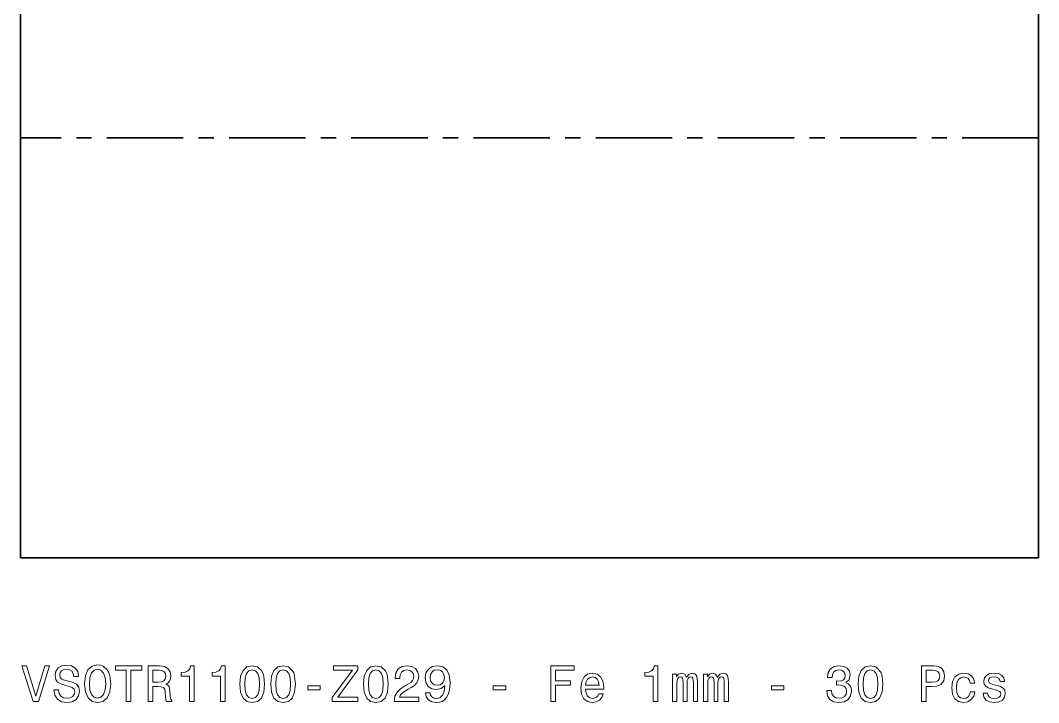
# Model space of a CAD drawing. Extents: x 115 to 519, y -37 to 230.
# Drawn here: x 319.1 to 519.1, y -37.5 to 96.4 of the extents above; entities that cross this region are included whole.
import ezdxf

# ---------------------------------------------------------------- set-up
doc = ezdxf.new("R2010")
doc.units = 0
doc.linetypes.add('AXES', pattern=[24, 15, -3, 3, -3])

msp = doc.modelspace()

# ---------------------------------------------------------------- linework, layer by layer
at = {"color": 7, "lineweight": 35}
for p, q in [((319.088257, 163.091339), (319.088257, 80.269058)), ((519.088257, 163.091339), (519.088257, 80.269058)), ((319.088257, -9.070087), (319.088257, 66.524597)), ((519.088257, 66.524597), (519.088257, -9.070087)), ((319.088257, -9.070087), (519.088257, -9.070087))]:
    msp.add_line(p, q, dxfattribs=at)
at = {"color": 7, "lineweight": 35, "ltscale": 0.343612}
for p, q in [((319.088257, 80.269058), (319.088257, 66.524597)), ((519.088257, 80.269058), (519.088257, 66.524597))]:
    msp.add_line(p, q, dxfattribs=at)
at = {"color": 1, "linetype": 'AXES', "lineweight": 35}
msp.add_line((519.087524, 73.396828), (319.088989, 73.396828), dxfattribs=at)
at = {"color": 7, "lineweight": 13}
for points in [[(323.879333, -30.273258), (322.124268, -36.234352), (320.318817, -30.273258), (319.360596, -30.273258), (321.619965, -37.283344), (322.628601, -37.283344), (324.837524, -30.273258)], [(326.602661, -34.973545), (325.684784, -34.973545), (325.886536, -36.042709), (326.390839, -36.829453), (327.167511, -37.303516), (328.216492, -37.474987), (329.255402, -37.313602), (330.032074, -36.869801), (330.526306, -36.173836), (330.707855, -35.255966), (330.556549, -34.428879), (330.132935, -33.894295), (329.447052, -33.541267), (328.529175, -33.279022), (327.742432, -33.087379), (327.228027, -32.865479), (326.935516, -32.542709), (326.844727, -32.038387), (326.935516, -31.584497), (327.197754, -31.241558), (327.601227, -31.009569), (328.155975, -30.928877), (328.720825, -31.029741), (329.164612, -31.302076), (329.457123, -31.755966), (329.598358, -32.371239), (330.516205, -32.371239), (330.516205, -32.351067), (330.354828, -31.402941), (329.880768, -30.696888), (329.134369, -30.253084), (328.125732, -30.101788), (327.217926, -30.253084), (326.511902, -30.676716), (326.057983, -31.332336), (325.896606, -32.179596), (326.02774, -32.936081), (326.411011, -33.450493), (327.016205, -33.79343), (327.843292, -34.055679), (328.660309, -34.287666), (329.275574, -34.509567), (329.648773, -34.832336), (329.779907, -35.356831), (329.658875, -35.891415), (329.346191, -36.294872), (328.872131, -36.547031), (328.256836, -36.627724), (327.570953, -36.516773), (327.046478, -36.194008), (326.713623, -35.66951)], [(331.676147, -33.783344), (331.857697, -35.356831), (332.382202, -36.516773), (333.199219, -37.23291), (334.268372, -37.474987), (335.327454, -37.23291), (336.154541, -36.516773), (336.668945, -35.356831), (336.860596, -33.783344), (336.668945, -32.219944), (336.447052, -31.584497), (336.154541, -31.060001), (335.327454, -30.343863), (334.82312, -30.162308), (334.268372, -30.091702), (333.189117, -30.343863), (332.372131, -31.049915), (331.857697, -32.209858)], [(332.64444, -33.783344), (332.755402, -32.562881), (333.088257, -31.665188), (333.602661, -31.12052), (334.268372, -30.928877), (334.923981, -31.12052), (335.438416, -31.675274), (335.77124, -32.572968), (335.892303, -33.783344), (335.77124, -35.003807), (335.438416, -35.901501), (334.923981, -36.446167), (334.268372, -36.627724), (333.602661, -36.446167), (333.088257, -35.901501), (332.755402, -35.013893)], [(339.876434, -37.283344), (340.804382, -37.283344), (340.804382, -31.130608), (342.922546, -31.130608), (342.922546, -30.283344), (337.748199, -30.283344), (337.748199, -31.130608), (339.876434, -31.130608)], [(344.163177, -37.283344), (345.101227, -37.283344), (345.101227, -34.328014), (346.059448, -34.328014), (346.765503, -34.358273), (347.20929, -34.499481), (347.451355, -34.832336), (347.552246, -35.427437), (347.602661, -36.335217), (347.663177, -36.930317), (347.78421, -37.283344), (348.843292, -37.283344), (348.843292, -37.091702), (348.611328, -36.80928), (348.530609, -36.284786), (348.460022, -35.155102), (348.288544, -34.317924), (348.056549, -34.055679), (347.693451, -33.864037), (348.096893, -33.611874), (348.379333, -33.25885), (348.560883, -32.815044), (348.621399, -32.280464), (348.480194, -31.433201), (348.076721, -30.797752), (347.411011, -30.414469), (346.503235, -30.283344), (344.163177, -30.283344)], [(346.240997, -31.140694), (346.856262, -31.201212), (347.289978, -31.392855), (347.562317, -31.74588), (347.653107, -32.300636), (347.552246, -32.885651), (347.279907, -33.238674), (346.815918, -33.420231), (346.180481, -33.470665), (345.101227, -33.470665), (345.101227, -31.140694)], [(352.302948, -37.283344), (353.220825, -37.283344), (353.220825, -30.232912), (352.534943, -30.232912), (352.353394, -30.848186), (351.990265, -31.26173), (351.435516, -31.503805), (350.668945, -31.584497), (350.668945, -32.300636), (352.302948, -32.300636)], [(358.375, -37.283344), (359.292877, -37.283344), (359.292877, -30.232912), (358.606995, -30.232912), (358.425446, -30.848186), (358.062317, -31.26173), (357.507568, -31.503805), (356.740997, -31.584497), (356.740997, -32.300636), (358.375, -32.300636)], [(362.197754, -33.864037), (362.34906, -35.447609), (362.82312, -36.577293), (363.57962, -37.263172), (364.628601, -37.485073), (365.667511, -37.263172), (366.424011, -36.577293), (366.88797, -35.447609), (367.049347, -33.864037), (366.88797, -32.29055), (366.69632, -31.665188), (366.424011, -31.15078), (365.667511, -30.464901), (364.628601, -30.232912), (363.57962, -30.464901), (362.82312, -31.160866), (362.34906, -32.29055)], [(363.166077, -33.864037), (363.246765, -32.643574), (363.498932, -31.766052), (363.95282, -31.251644), (364.628601, -31.070087), (365.294312, -31.251644), (365.748199, -31.766052), (366.000366, -32.643574), (366.081055, -33.864037), (366.000366, -35.094582), (365.748199, -35.972107), (365.294312, -36.486515), (364.628601, -36.657986), (363.95282, -36.486515), (363.498932, -35.972107), (363.246765, -35.094582)], [(368.269806, -33.864037), (368.421112, -35.447609), (368.895172, -36.577293), (369.651672, -37.263172), (370.700653, -37.485073), (371.739563, -37.263172), (372.496033, -36.577293), (372.960022, -35.447609), (373.121399, -33.864037), (372.960022, -32.29055), (372.768372, -31.665188), (372.496033, -31.15078), (371.739563, -30.464901), (370.700653, -30.232912), (369.651672, -30.464901), (368.895172, -31.160866), (368.421112, -32.29055)], [(369.238098, -33.864037), (369.318817, -32.643574), (369.570984, -31.766052), (370.024841, -31.251644), (370.700653, -31.070087), (371.366364, -31.251644), (371.820251, -31.766052), (372.072418, -32.643574), (372.153107, -33.864037), (372.072418, -35.094582), (371.820251, -35.972107), (371.366364, -36.486515), (370.700653, -36.657986), (370.024841, -36.486515), (369.570984, -35.972107), (369.318817, -35.094582)], [(380.333221, -37.283344), (385.356262, -37.283344), (385.356262, -36.436081), (381.442719, -36.436081), (385.356262, -31.080173), (385.356262, -30.283344), (380.60553, -30.283344), (380.60553, -31.130608), (384.307281, -31.130608), (380.333221, -36.476429)], [(386.485962, -33.864037), (386.637238, -35.447609), (387.111298, -36.577293), (387.867798, -37.263172), (388.916779, -37.485073), (389.955688, -37.263172), (390.712158, -36.577293), (391.176147, -35.447609), (391.337524, -33.864037), (391.176147, -32.29055), (390.984497, -31.665188), (390.712158, -31.15078), (389.955688, -30.464901), (388.916779, -30.232912), (387.867798, -30.464901), (387.111298, -31.160866), (386.637238, -32.29055)], [(387.454254, -33.864037), (387.534943, -32.643574), (387.787109, -31.766052), (388.240997, -31.251644), (388.916779, -31.070087), (389.582489, -31.251644), (390.036377, -31.766052), (390.288544, -32.643574), (390.369232, -33.864037), (390.288544, -35.094582), (390.036377, -35.972107), (389.582489, -36.486515), (388.916779, -36.657986), (388.240997, -36.486515), (387.787109, -35.972107), (387.534943, -35.094582)], [(392.52774, -37.283344), (397.338989, -37.283344), (397.338989, -36.415909), (393.536377, -36.415909), (393.748199, -35.941845), (394.111298, -35.548473), (395.230896, -34.832336), (395.825989, -34.529743), (396.491699, -34.096024), (396.965759, -33.591702), (397.238098, -32.996601), (397.338989, -32.320808), (397.167511, -31.473545), (396.69342, -30.80784), (395.967224, -30.384209), (395.029175, -30.232912), (394.060883, -30.404381), (393.324554, -30.878445), (392.850494, -31.63493), (392.689117, -32.633488), (392.689117, -32.7747), (393.606995, -32.7747), (393.606995, -32.694008), (393.697754, -32.008129), (393.970093, -31.503805), (394.403809, -31.181038), (394.97876, -31.070087), (395.563751, -31.170952), (395.997467, -31.423115), (396.279907, -31.816486), (396.380768, -32.310722), (396.31015, -32.7747), (396.1185, -33.168072), (395.795746, -33.511009), (395.351929, -33.813602), (394.756836, -34.136372), (393.768372, -34.76173), (393.072388, -35.427437), (392.658875, -36.234352), (392.52774, -37.253086)], [(398.640137, -35.548473), (398.791412, -36.345303), (399.225128, -36.960579), (399.911011, -37.343864), (400.818787, -37.485073), (401.413879, -37.414467), (401.948486, -37.23291), (402.402374, -36.920231), (402.785645, -36.476429), (403.088257, -35.921673), (403.31015, -35.235794), (403.441284, -34.449051), (403.491699, -33.541267), (403.320251, -32.11908), (402.825989, -31.080173), (402.039246, -30.454815), (400.960022, -30.232912), (399.971527, -30.414469), (399.225128, -30.898619), (398.740997, -31.645016), (398.57959, -32.583057), (398.740997, -33.551357), (399.215057, -34.287666), (399.921112, -34.751644), (400.818787, -34.902939), (401.766907, -34.7113), (402.483063, -34.126282), (402.321686, -35.24588), (401.998901, -36.042709), (401.504669, -36.516773), (400.828888, -36.668072), (400.304382, -36.597466), (399.921112, -36.375565), (399.668945, -36.022537), (399.568085, -35.548473)], [(399.557983, -32.572968), (399.658844, -31.947609), (399.941284, -31.453373), (400.385071, -31.140694), (400.960022, -31.029741), (401.555115, -31.140694), (402.009003, -31.453373), (402.291412, -31.937523), (402.402374, -32.562881), (402.291412, -33.19833), (402.009003, -33.672394), (401.545013, -33.964901), (400.929749, -34.065765), (400.375, -33.964901), (399.941284, -33.672394), (399.658844, -33.208416)], [(423.281311, -37.283344), (424.21936, -37.283344), (424.21936, -34.065765), (427.164612, -34.065765), (427.164612, -33.228588), (424.21936, -33.228588), (424.21936, -31.130608), (427.840393, -31.130608), (427.840393, -30.283344), (423.281311, -30.283344)], [(430.109863, -34.832336), (433.660278, -34.832336), (433.67038, -34.418793), (433.508972, -33.25885), (433.065186, -32.391415), (432.359131, -31.866917), (431.421082, -31.675274), (430.503235, -31.877005), (429.79718, -32.441845), (429.343292, -33.359715), (429.181885, -34.570087), (429.333191, -35.810722), (429.787079, -36.718502), (430.483063, -37.283344), (431.390839, -37.474987), (432.177582, -37.343864), (432.82312, -37.000923), (433.29718, -36.456253), (433.569519, -35.73003), (432.691986, -35.73003), (432.510437, -36.133488), (432.248169, -36.436081), (431.50177, -36.678158), (430.926849, -36.567207), (430.493134, -36.21418), (430.210724, -35.639252), (430.109863, -34.862595)], [(443.383636, -37.283344), (444.301483, -37.283344), (444.301483, -30.232912), (443.615601, -30.232912), (443.434052, -30.848186), (443.070953, -31.26173), (442.516174, -31.503805), (441.749634, -31.584497), (441.749634, -32.300636), (443.383636, -32.300636)], [(447.196289, -37.283344), (448.013306, -37.283344), (448.013306, -33.662308), (448.063721, -33.117638), (448.215027, -32.724266), (448.447021, -32.492279), (448.749634, -32.401501), (448.991699, -32.482193), (449.153076, -32.683922), (449.233765, -33.026859), (449.264038, -33.480751), (449.264038, -37.283344), (450.030579, -37.283344), (450.030579, -33.662308), (450.081024, -33.127724), (450.23233, -32.734352), (450.474396, -32.492279), (450.776978, -32.401501), (451.019073, -32.482193), (451.18045, -32.683922), (451.281311, -33.480751), (451.281311, -37.283344), (452.098328, -37.283344), (452.098328, -33.541267), (452.047913, -32.76461), (451.886505, -32.16951), (451.563721, -31.806398), (451.039246, -31.675274), (450.42395, -31.877005), (449.94989, -32.462017), (449.576721, -31.887091), (448.951355, -31.675274), (448.376404, -31.877005), (447.983032, -32.441845), (447.983032, -31.866917), (447.196289, -31.866917)], [(453.268372, -37.283344), (454.085358, -37.283344), (454.085358, -33.662308), (454.135803, -33.117638), (454.287079, -32.724266), (454.519073, -32.492279), (454.821655, -32.401501), (455.063721, -32.482193), (455.225128, -32.683922), (455.305817, -33.026859), (455.33606, -33.480751), (455.33606, -37.283344), (456.102661, -37.283344), (456.102661, -33.662308), (456.153076, -33.127724), (456.304382, -32.734352), (456.546448, -32.492279), (456.84906, -32.401501), (457.091125, -32.482193), (457.252502, -32.683922), (457.353363, -33.480751), (457.353363, -37.283344), (458.170349, -37.283344), (458.170349, -33.541267), (458.119934, -32.76461), (457.958557, -32.16951), (457.635803, -31.806398), (457.111267, -31.675274), (456.496033, -31.877005), (456.021973, -32.462017), (455.648743, -31.887091), (455.023376, -31.675274), (454.448486, -31.877005), (454.055115, -32.441845), (454.055115, -31.866917), (453.268372, -31.866917)], [(477.455688, -35.084496), (477.455688, -35.155102), (477.617065, -36.123402), (478.091125, -36.849628), (478.837524, -37.313602), (479.825989, -37.485073), (480.875, -37.313602), (481.661743, -36.869801), (482.166077, -36.163746), (482.347626, -35.255966), (482.266937, -34.660866), (482.045044, -34.176716), (481.681915, -33.803516), (481.197754, -33.531181), (481.853394, -32.986515), (482.085388, -32.11908), (481.934082, -31.332336), (481.500366, -30.737234), (480.794312, -30.364037), (479.825989, -30.232912), (478.918213, -30.394295), (478.22226, -30.8381), (477.768372, -31.544151), (477.617065, -32.482193), (477.617065, -32.552795), (478.514771, -32.552795), (478.595459, -31.907265), (478.857727, -31.443287), (479.281342, -31.160866), (479.876434, -31.060001), (480.40094, -31.140694), (480.784241, -31.352509), (481.016205, -31.695448), (481.106995, -32.159424), (481.016205, -32.65366), (480.774139, -32.986515), (480.350525, -33.188244), (479.775574, -33.248764), (479.382202, -33.238674), (479.382202, -34.035507), (479.876434, -34.015331), (480.511902, -34.10611), (480.985962, -34.348186), (481.268372, -34.741558), (481.369232, -35.255966), (481.258301, -35.840981), (480.965759, -36.2747), (480.501801, -36.547031), (479.886536, -36.63781), (479.251099, -36.536945), (478.787109, -36.234352), (478.494598, -35.750202), (478.383667, -35.084496)], [(483.638702, -33.864037), (483.789978, -35.447609), (484.264038, -36.577293), (485.020538, -37.263172), (486.069519, -37.485073), (487.108429, -37.263172), (487.864929, -36.577293), (488.328918, -35.447609), (488.490295, -33.864037), (488.328918, -32.29055), (488.137268, -31.665188), (487.864929, -31.15078), (487.108429, -30.464901), (486.069519, -30.232912), (485.020538, -30.464901), (484.264038, -31.160866), (483.789978, -32.29055)], [(484.606995, -33.864037), (484.687683, -32.643574), (484.93985, -31.766052), (485.393738, -31.251644), (486.069519, -31.070087), (486.735229, -31.251644), (487.189148, -31.766052), (487.441284, -32.643574), (487.521973, -33.864037), (487.441284, -35.094582), (487.189148, -35.972107), (486.735229, -36.486515), (486.069519, -36.657986), (485.393738, -36.486515), (484.93985, -35.972107), (484.687683, -35.094582)], [(496.085388, -37.283344), (497.013367, -37.283344), (497.013367, -34.328014), (498.042175, -34.328014), (499.081055, -34.27758), (499.908142, -33.924553), (500.442749, -33.238674), (500.624298, -32.300636), (500.483093, -31.433201), (500.079651, -30.797752), (499.41394, -30.414469), (498.506165, -30.283344), (496.085388, -30.283344)], [(498.253967, -31.140694), (498.859161, -31.201212), (499.302979, -31.392855), (499.565216, -31.74588), (499.656006, -32.300636), (499.555115, -32.885651), (499.282806, -33.238674), (498.818817, -33.420231), (498.18338, -33.470665), (497.013367, -33.470665), (497.013367, -31.140694)], [(505.647339, -33.662308), (506.524902, -33.662308), (506.343323, -32.855392), (505.909607, -32.219944), (505.233826, -31.826572), (504.356293, -31.675274), (503.388, -31.877005), (502.651672, -32.441845), (502.187683, -33.359715), (502.026306, -34.59026), (502.177612, -35.810722), (502.631531, -36.718502), (503.347656, -37.283344), (504.32605, -37.474987), (505.193481, -37.323689), (505.869263, -36.900059), (506.333252, -36.234352), (506.534973, -35.346745), (505.687683, -35.346745), (505.536407, -35.911587), (505.253967, -36.335217), (504.850525, -36.597466), (504.356293, -36.678158), (503.741028, -36.547031), (503.297211, -36.143574), (503.024902, -35.487957), (502.934082, -34.560001), (503.024902, -33.652222), (503.307312, -32.996601), (503.761169, -32.593143), (504.356293, -32.451931), (504.880798, -32.542709), (505.27417, -32.7747), (505.536407, -33.157982)], [(510.922577, -34.126282), (510.065247, -33.924553), (509.429779, -33.692566), (509.217957, -33.218502), (509.278503, -32.885651), (509.490295, -32.643574), (509.833252, -32.492279), (510.327484, -32.431759), (510.801544, -32.492279), (511.174744, -32.673836), (511.416809, -32.946167), (511.5177, -33.30928), (512.385132, -33.30928), (512.385132, -33.289108), (512.233826, -32.633488), (511.820282, -32.11908), (511.174744, -31.796312), (510.327484, -31.675274), (509.470154, -31.796312), (508.844788, -32.129166), (508.451416, -32.623402), (508.330383, -33.248764), (508.421143, -33.853951), (508.703552, -34.27758), (509.167542, -34.580173), (509.843323, -34.791988), (510.831787, -35.034065), (511.437012, -35.286224), (511.598389, -35.487957), (511.658875, -35.79055), (511.568115, -36.163746), (511.32605, -36.446167), (510.932678, -36.627724), (510.408173, -36.688244), (509.853424, -36.627724), (509.449951, -36.415909), (509.177612, -36.072971), (509.06665, -35.598907), (508.20932, -35.598907), (508.350525, -36.405823), (508.764099, -36.990837), (509.419678, -37.343864), (510.327484, -37.474987), (511.275604, -37.343864), (511.971558, -36.990837), (512.395203, -36.425995), (512.546509, -35.689686), (512.435547, -35.054237), (512.122864, -34.620522), (511.608459, -34.3381)], [(430.109863, -34.085938), (430.220795, -33.389973), (430.493134, -32.875565), (430.906677, -32.562881), (431.451355, -32.451931), (431.985931, -32.562881), (432.399475, -32.875565), (432.651642, -33.389973), (432.742432, -34.085938)], [(375.552246, -34.973545), (377.993164, -34.973545), (377.993164, -34.176716), (375.552246, -34.176716)], [(411.984497, -34.973545), (414.425415, -34.973545), (414.425415, -34.176716), (411.984497, -34.176716)], [(466.632935, -34.973545), (469.073853, -34.973545), (469.073853, -34.176716), (466.632935, -34.176716)]]:
    msp.add_lwpolyline(points, close=True, dxfattribs=at)

doc.saveas('drawing.dxf')
